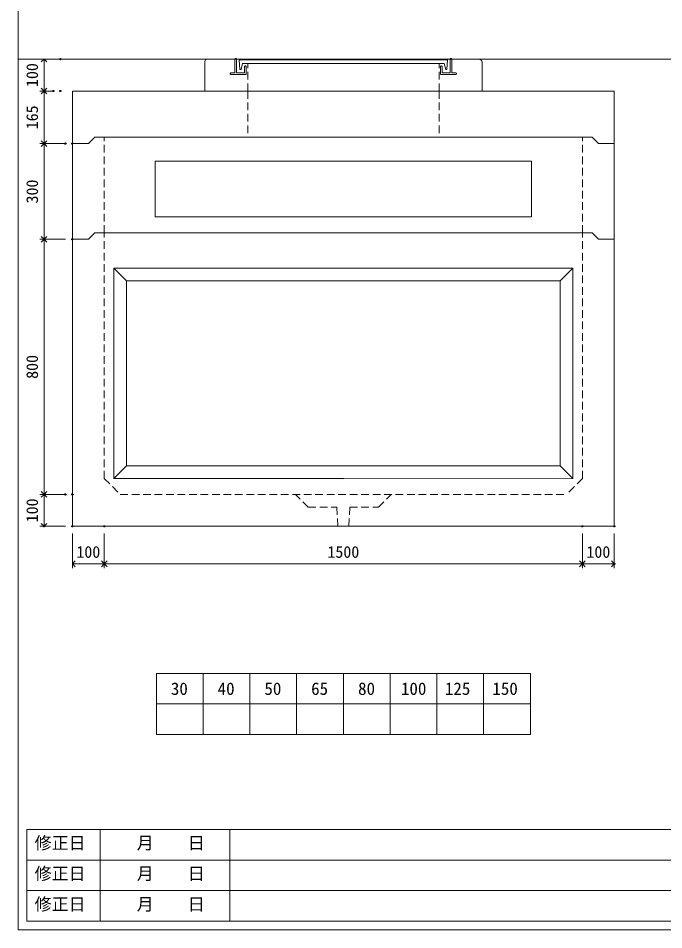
# Model space of a CAD drawing. Units: millimetres, scale not verified. Extents: x -6420 to 6420, y -3299 to 2858.
# Drawn here: x -1740 to 285, y -2858 to 0 of the extents above; entities that cross this region are included whole.
import ezdxf
from ezdxf.enums import TextEntityAlignment as Align

# ---------------------------------------------------------------- set-up
doc = ezdxf.new("R2010")
doc.units = ezdxf.units.MM
doc.header["$LTSCALE"] = 20
doc.header["$PDMODE"] = 32
doc.header["$PDSIZE"] = 4
doc.linetypes.add('DASHED1', pattern=[1.8, 1.2, -0.6])
doc.linetypes.add('USER2', pattern=[50.8, 31.75, -6.35, 6.35, -6.35])
doc.layers.add('0-1_Defpoints', color=7, linetype='Continuous')
for name, color, linetype, lineweight in [('0-2_waku', 7, 'Continuous', 18), ('0-3_gaikei', 7, 'Continuous', 18), ('0-4_kakure', 7, 'DASHED1', 5), ('0-5_sunpou', 7, 'Continuous', 5), ('0-8_uchigawa', 6, 'Continuous', 18), ('0-A_futa', 3, 'Continuous', 18), ('0-B_GL', 4, 'Continuous', 18), ('0-D_文字１', 7, 'Continuous', 18), ('1-2_uchigawa2', 6, 'USER2', 18)]:
    doc.layers.add(name, color=color, linetype=linetype, lineweight=lineweight)
doc.styles.add('ＭＳ ゴシック', font='')
doc.styles.get('ＭＳ ゴシック').set_extended_font_data('MS Gothic')

# ---------------------------------------------------------------- blocks, each defined once
blk = doc.blocks.new('_Open90')
at = {"layer": '0-5_sunpou'}
blk.add_line((0, 0), (-1, 0), dxfattribs=at)
blk.add_lwpolyline([(-0.5, 0.5), (0, 0), (-0.5, -0.5)], dxfattribs=at)
blk = doc.blocks.new('D115')
at = {"layer": '0-1_Defpoints'}
for p in [(953.38, 2556.92), (924.21, 2391.92), (991.24, 2391.92)]:
    blk.add_point(p, dxfattribs=at)
at = {"layer": '0-5_sunpou'}
for p, q in [((931.38, 2556.92), (911.21, 2556.92)), ((924.21, 2538.92), (924.21, 2409.92)), ((969.24, 2391.92), (911.21, 2391.92))]:
    blk.add_line(p, q, dxfattribs=at)
at = {"layer": '0-5_sunpou', "xscale": 18, "yscale": 18}
for p, rotation in [((924.21, 2556.92), 90), ((924.21, 2391.92), 270)]:
    blk.add_blockref('_Open90', p, dxfattribs=dict(at, rotation=rotation))
at = {"layer": '0-5_sunpou', "style": 'ＭＳ ゴシック'}
blk.add_text('165', height=36.66, rotation=90, dxfattribs=at).set_placement((916.21, 2436.92), align=Align.BOTTOM_LEFT)
blk = doc.blocks.new('D116')
at = {"layer": '0-1_Defpoints'}
for p in [(1013.24, 2391.92), (924.21, 2091.92), (1013.24, 2091.92)]:
    blk.add_point(p, dxfattribs=at)
at = {"layer": '0-5_sunpou'}
for p, q in [((991.24, 2391.92), (911.21, 2391.92)), ((924.21, 2373.92), (924.21, 2109.92)), ((991.24, 2091.92), (911.21, 2091.92))]:
    blk.add_line(p, q, dxfattribs=at)
at = {"layer": '0-5_sunpou', "xscale": 18, "yscale": 18}
for p, rotation in [((924.21, 2391.92), 90), ((924.21, 2091.92), 270)]:
    blk.add_blockref('_Open90', p, dxfattribs=dict(at, rotation=rotation))
at = {"layer": '0-5_sunpou', "style": 'ＭＳ ゴシック'}
blk.add_text('300', height=36.66, rotation=90, dxfattribs=at).set_placement((916.21, 2204.42), align=Align.BOTTOM_LEFT)
blk = doc.blocks.new('D108')
at = {"layer": '0-1_Defpoints'}
for p in [(1013.24, 2091.92), (924.21, 1291.92), (1013.24, 1291.92)]:
    blk.add_point(p, dxfattribs=at)
at = {"layer": '0-5_sunpou'}
for p, q in [((991.24, 2091.92), (911.21, 2091.92)), ((924.21, 2073.92), (924.21, 1309.92)), ((991.24, 1291.92), (911.21, 1291.92))]:
    blk.add_line(p, q, dxfattribs=at)
at = {"layer": '0-5_sunpou', "xscale": 18, "yscale": 18}
for p, rotation in [((924.21, 2091.92), 90), ((924.21, 1291.92), 270)]:
    blk.add_blockref('_Open90', p, dxfattribs=dict(at, rotation=rotation))
at = {"layer": '0-5_sunpou', "style": 'ＭＳ ゴシック'}
blk.add_text('800', height=36.66, rotation=90, dxfattribs=at).set_placement((916.21, 1654.42), align=Align.BOTTOM_LEFT)
blk = doc.blocks.new('D109')
at = {"layer": '0-1_Defpoints'}
for p in [(991.24, 1291.92), (924.21, 1191.92), (1013.24, 1191.92)]:
    blk.add_point(p, dxfattribs=at)
at = {"layer": '0-5_sunpou'}
for p, q in [((969.24, 1291.92), (911.21, 1291.92)), ((924.21, 1273.92), (924.21, 1209.92)), ((991.24, 1191.92), (911.21, 1191.92))]:
    blk.add_line(p, q, dxfattribs=at)
at = {"layer": '0-5_sunpou', "xscale": 18, "yscale": 18}
for p, rotation in [((924.21, 1291.92), 90), ((924.21, 1191.92), 270)]:
    blk.add_blockref('_Open90', p, dxfattribs=dict(at, rotation=rotation))
at = {"layer": '0-5_sunpou', "style": 'ＭＳ ゴシック'}
blk.add_text('100', height=36.66, rotation=90, dxfattribs=at).set_placement((916.21, 1204.42), align=Align.BOTTOM_LEFT)
blk = doc.blocks.new('D110')
at = {"layer": '0-1_Defpoints'}
for p in [(1013.24, 1191.92), (1113.24, 1191.92), (1113.24, 1074.2)]:
    blk.add_point(p, dxfattribs=at)
at = {"layer": '0-5_sunpou'}
for p, q in [((1013.24, 1169.92), (1013.24, 1061.2)), ((1113.24, 1169.92), (1113.24, 1061.2)), ((1031.24, 1074.2), (1095.24, 1074.2))]:
    blk.add_line(p, q, dxfattribs=at)
at = {"layer": '0-5_sunpou', "xscale": 18, "yscale": 18, "rotation": 180}
blk.add_blockref('_Open90', (1013.24, 1074.2), dxfattribs=at)
at = {"layer": '0-5_sunpou', "xscale": 18, "yscale": 18}
blk.add_blockref('_Open90', (1113.24, 1074.2), dxfattribs=at)
at = {"layer": '0-5_sunpou', "style": 'ＭＳ ゴシック'}
blk.add_text('100', height=36.66, dxfattribs=at).set_placement((1025.74, 1082.2), align=Align.BOTTOM_LEFT)
blk = doc.blocks.new('D111')
at = {"layer": '0-1_Defpoints'}
for p in [(1113.24, 1191.92), (2613.24, 1191.92), (2613.24, 1074.2)]:
    blk.add_point(p, dxfattribs=at)
at = {"layer": '0-5_sunpou'}
for p, q in [((1113.24, 1169.92), (1113.24, 1061.2)), ((2613.24, 1169.92), (2613.24, 1061.2)), ((1131.24, 1074.2), (2595.24, 1074.2))]:
    blk.add_line(p, q, dxfattribs=at)
at = {"layer": '0-5_sunpou', "xscale": 18, "yscale": 18, "rotation": 180}
blk.add_blockref('_Open90', (1113.24, 1074.2), dxfattribs=at)
at = {"layer": '0-5_sunpou', "xscale": 18, "yscale": 18}
blk.add_blockref('_Open90', (2613.24, 1074.2), dxfattribs=at)
at = {"layer": '0-5_sunpou', "style": 'ＭＳ ゴシック'}
blk.add_text('1500', height=36.66, dxfattribs=at).set_placement((1813.24, 1082.2), align=Align.BOTTOM_LEFT)
blk = doc.blocks.new('D112')
at = {"layer": '0-1_Defpoints'}
for p in [(2613.24, 1191.92), (2713.24, 1191.92), (2713.24, 1074.2)]:
    blk.add_point(p, dxfattribs=at)
at = {"layer": '0-5_sunpou'}
for p, q in [((2613.24, 1169.92), (2613.24, 1061.2)), ((2713.24, 1169.92), (2713.24, 1061.2)), ((2631.24, 1074.2), (2695.24, 1074.2))]:
    blk.add_line(p, q, dxfattribs=at)
at = {"layer": '0-5_sunpou', "xscale": 18, "yscale": 18, "rotation": 180}
blk.add_blockref('_Open90', (2613.24, 1074.2), dxfattribs=at)
at = {"layer": '0-5_sunpou', "xscale": 18, "yscale": 18}
blk.add_blockref('_Open90', (2713.24, 1074.2), dxfattribs=at)
at = {"layer": '0-5_sunpou', "style": 'ＭＳ ゴシック'}
blk.add_text('100', height=36.66, dxfattribs=at).set_placement((2625.74, 1082.2), align=Align.BOTTOM_LEFT)
blk = doc.blocks.new('D88')
at = {"layer": '0-1_Defpoints'}
for p in [(975.38, 2656.92), (924.21, 2556.92), (975.38, 2556.92)]:
    blk.add_point(p, dxfattribs=at)
at = {"layer": '0-5_sunpou'}
for p, q in [((953.38, 2656.92), (911.21, 2656.92)), ((924.21, 2638.92), (924.21, 2574.92)), ((953.38, 2556.92), (911.21, 2556.92))]:
    blk.add_line(p, q, dxfattribs=at)
at = {"layer": '0-5_sunpou', "xscale": 18, "yscale": 18}
for p, rotation in [((924.21, 2656.92), 90), ((924.21, 2556.92), 270)]:
    blk.add_blockref('_Open90', p, dxfattribs=dict(at, rotation=rotation))
at = {"layer": '0-5_sunpou', "style": 'ＭＳ ゴシック'}
blk.add_text('100', height=36.66, rotation=90, dxfattribs=at).set_placement((916.21, 2569.42), align=Align.BOTTOM_LEFT)

msp = doc.modelspace()

# ---------------------------------------------------------------- linework, layer by layer
at = {"layer": '0-2_waku'}
for p, q in [((-1740, 2841.69), (-1740, -2858.31)), ((-1306.67, -2054.35), (-1306.67, -2246.35)), ((-1306.67, -2054.35), (-1306.67, -2246.35)), ((-1306.67, -2054.35), (-1306.67, -2246.35)), ((-1306.67, -2054.35), (-1306.67, -2246.35)), ((-1306.67, -2054.35), (-133.33, -2054.35)), ((-1160, -2054.35), (-1160, -2246.35)), ((-1013.33, -2054.35), (-1013.33, -2246.35)), ((-1013.33, -2054.35), (-1013.33, -2246.35)), ((-866.67, -2054.35), (-866.67, -2246.35)), ((-720, -2054.35), (-720, -2246.35)), ((-573.33, -2054.35), (-573.33, -2246.35)), ((-426.67, -2054.35), (-426.67, -2246.35)), ((-280, -2054.35), (-280, -2246.35)), ((-133.33, -2054.35), (-133.33, -2246.35)), ((-1306.67, -2150.35), (-133.33, -2150.35)), ((-1306.67, -2246.35), (-133.33, -2246.35)), ((-1306.67, -2246.35), (-133.33, -2246.35)), ((-1713.33, -2543.65), (-1713.33, -2831.65)), ((-1713.33, -2543.65), (-1713.33, -2831.65)), ((-1713.33, -2543.65), (-1713.33, -2831.65)), ((-1713.33, -2543.65), (990.67, -2543.65)), ((-1483.33, -2543.65), (-1483.33, -2831.65)), ((-1076.67, -2543.65), (-1076.67, -2831.65)), ((-1076.67, -2543.65), (-1076.67, -2831.65)), ((-1713.33, -2639.65), (990.67, -2639.65)), ((-1713.33, -2735.65), (606.67, -2735.65)), ((-1740, -2858.31), (6420, -2858.31)), ((-1713.33, -2831.65), (990.67, -2831.65))]:
    msp.add_line(p, q, dxfattribs=at)
at = {"layer": '0-3_gaikei'}
for p, q in [((-1155, -228.23), (-1155, -138.23)), ((-1145, -128.23), (-1060, -128.23)), ((-380, -128.23), (-295, -128.23)), ((-285, -228.23), (-285, -138.23)), ((-1570, -228.23), (-1570, -693.23)), ((-1570, -228.23), (130, -228.23)), ((-1570, -228.23), (130, -228.23)), ((-1570, -228.23), (130, -228.23)), ((-1570, -228.23), (130, -228.23)), ((-1570, -243.23), (-1570, -228.23)), ((-1155, -228.23), (-285, -228.23)), ((-1155, -228.23), (-285, -228.23)), ((130, -693.23), (130, -228.23)), ((-1570, -393.23), (-1520, -393.23)), ((-1570, -393.23), (-1520, -393.23)), ((-1570, -393.23), (-1520, -393.23)), ((-1570, -393.23), (-1520, -393.23)), ((-1570, -393.23), (-1520, -393.23)), ((-1570, -393.23), (-1520, -393.23)), ((-1570, -393.23), (-1520, -393.23)), ((-1570, -393.23), (-1520, -393.23)), ((-1570, -393.23), (-1520, -393.23)), ((-1570, -393.23), (-1520, -393.23)), ((-1570, -393.23), (-1520, -393.23)), ((-1570, -393.23), (-1520, -393.23)), ((-1570, -393.23), (-1520, -393.23)), ((-1570, -393.23), (-1520, -393.23)), ((-1570, -393.23), (-1520, -393.23)), ((-1570, -393.23), (-1520, -393.23)), ((-1570, -393.23), (-1520, -393.23)), ((-1570, -393.23), (-1520, -393.23)), ((-1500, -373.23), (-1520, -393.23)), ((-1500, -373.23), (-1520, -393.23)), ((-1500, -373.23), (-1520, -393.23)), ((-1500, -373.23), (-1520, -393.23)), ((-1500, -373.23), (-1520, -393.23)), ((-1500, -373.23), (-1520, -393.23)), ((-1500, -373.23), (-1520, -393.23)), ((-1500, -373.23), (-1520, -393.23)), ((-1500, -373.23), (-1520, -393.23)), ((-1500, -373.23), (-1520, -393.23)), ((-1500, -373.23), (-1520, -393.23)), ((-1500, -373.23), (-1520, -393.23)), ((-1500, -373.23), (-1520, -393.23)), ((-1500, -373.23), (-1520, -393.23)), ((-1500, -373.23), (60, -373.23)), ((-1500, -373.23), (60, -373.23)), ((-1500, -373.23), (60, -373.23)), ((-1500, -373.23), (60, -373.23)), ((-1500, -373.23), (60, -373.23)), ((-1500, -373.23), (60, -373.23)), ((-1500, -373.23), (60, -373.23)), ((-1500, -373.23), (60, -373.23)), ((-1500, -373.23), (60, -373.23)), ((-1500, -373.23), (60, -373.23)), ((-1500, -373.23), (60, -373.23)), ((-1500, -373.23), (60, -373.23)), ((-1500, -373.23), (60, -373.23)), ((-1500, -373.23), (60, -373.23)), ((60, -373.23), (80, -393.23)), ((60, -373.23), (80, -393.23)), ((60, -373.23), (80, -393.23)), ((60, -373.23), (80, -393.23)), ((60, -373.23), (80, -393.23)), ((60, -373.23), (80, -393.23)), ((60, -373.23), (80, -393.23)), ((60, -373.23), (80, -393.23)), ((60, -373.23), (80, -393.23)), ((60, -373.23), (80, -393.23)), ((60, -373.23), (80, -393.23)), ((60, -373.23), (80, -393.23)), ((60, -373.23), (80, -393.23)), ((60, -373.23), (80, -393.23)), ((80, -393.23), (130, -393.23)), ((80, -393.23), (130, -393.23)), ((80, -393.23), (130, -393.23)), ((80, -393.23), (130, -393.23)), ((80, -393.23), (130, -393.23)), ((80, -393.23), (130, -393.23)), ((80, -393.23), (130, -393.23)), ((80, -393.23), (130, -393.23)), ((80, -393.23), (130, -393.23)), ((80, -393.23), (130, -393.23)), ((80, -393.23), (130, -393.23)), ((80, -393.23), (130, -393.23)), ((80, -393.23), (130, -393.23)), ((80, -393.23), (130, -393.23)), ((-1500, -673.23), (-1520, -693.23)), ((-1500, -673.23), (-1520, -693.23)), ((-1500, -673.23), (-1520, -693.23)), ((-1500, -673.23), (-1520, -693.23)), ((-1500, -673.23), (-1520, -693.23)), ((-1500, -673.23), (-1520, -693.23)), ((-1500, -673.23), (-1520, -693.23)), ((-1500, -673.23), (-1520, -693.23)), ((-1500, -673.23), (-1520, -693.23)), ((-1500, -673.23), (-1520, -693.23)), ((-1500, -673.23), (-1520, -693.23)), ((-1500, -673.23), (-1520, -693.23)), ((-1500, -673.23), (-1520, -693.23)), ((-1500, -673.23), (-1520, -693.23)), ((-1500, -673.23), (-1520, -693.23)), ((-1500, -673.23), (-1520, -693.23)), ((-1500, -673.23), (-1520, -693.23)), ((-1500, -673.23), (-1520, -693.23)), ((-1500, -673.23), (-1520, -693.23)), ((-1500, -673.23), (-1520, -693.23)), ((-1500, -673.23), (60, -673.23)), ((-1500, -673.23), (60, -673.23)), ((-1500, -673.23), (60, -673.23)), ((-1500, -673.23), (60, -673.23)), ((-1500, -673.23), (60, -673.23)), ((-1500, -673.23), (60, -673.23)), ((-1500, -673.23), (60, -673.23)), ((-1500, -673.23), (60, -673.23)), ((-1500, -673.23), (60, -673.23)), ((-1500, -673.23), (60, -673.23)), ((-1500, -673.23), (60, -673.23)), ((-1500, -673.23), (60, -673.23)), ((-1500, -673.23), (60, -673.23)), ((-1500, -673.23), (60, -673.23)), ((-1500, -673.23), (60, -673.23)), ((-1500, -673.23), (60, -673.23)), ((-1500, -673.23), (60, -673.23)), ((-1500, -673.23), (60, -673.23)), ((-1500, -673.23), (60, -673.23)), ((-1500, -673.23), (60, -673.23)), ((60, -673.23), (80, -693.23)), ((60, -673.23), (80, -693.23)), ((60, -673.23), (80, -693.23)), ((60, -673.23), (80, -693.23)), ((60, -673.23), (80, -693.23)), ((60, -673.23), (80, -693.23)), ((60, -673.23), (80, -693.23)), ((60, -673.23), (80, -693.23)), ((60, -673.23), (80, -693.23)), ((60, -673.23), (80, -693.23)), ((60, -673.23), (80, -693.23)), ((60, -673.23), (80, -693.23)), ((60, -673.23), (80, -693.23)), ((60, -673.23), (80, -693.23)), ((60, -673.23), (80, -693.23)), ((60, -673.23), (80, -693.23)), ((60, -673.23), (80, -693.23)), ((60, -673.23), (80, -693.23)), ((60, -673.23), (80, -693.23)), ((60, -673.23), (80, -693.23)), ((-1570, -693.23), (-1520, -693.23)), ((-1570, -693.23), (-1520, -693.23)), ((-1570, -693.23), (-1520, -693.23)), ((-1570, -693.23), (-1520, -693.23)), ((-1570, -693.23), (-1520, -693.23)), ((-1570, -693.23), (-1520, -693.23)), ((-1570, -693.23), (-1520, -693.23)), ((-1570, -693.23), (-1570, -1593.23)), ((-1570, -693.23), (-1520, -693.23)), ((-1570, -693.23), (-1520, -693.23)), ((-1570, -693.23), (-1520, -693.23)), ((-1570, -693.23), (-1520, -693.23)), ((-1570, -693.23), (-1520, -693.23)), ((-1570, -693.23), (-1520, -693.23)), ((-1570, -693.23), (-1520, -693.23)), ((-1570, -693.23), (-1520, -693.23)), ((-1570, -693.23), (-1520, -693.23)), ((-1570, -693.23), (-1520, -693.23)), ((-1570, -693.23), (-1520, -693.23)), ((-1570, -693.23), (-1520, -693.23)), ((-1570, -693.23), (-1520, -693.23)), ((-1570, -693.23), (-1520, -693.23)), ((-1570, -693.23), (-1520, -693.23)), ((-1570, -693.23), (-1520, -693.23)), ((-1570, -693.23), (-1520, -693.23)), ((-1570, -693.23), (-1520, -693.23)), ((80, -693.23), (130, -693.23)), ((80, -693.23), (130, -693.23)), ((80, -693.23), (130, -693.23)), ((80, -693.23), (130, -693.23)), ((80, -693.23), (130, -693.23)), ((80, -693.23), (130, -693.23)), ((80, -693.23), (130, -693.23)), ((80, -693.23), (130, -693.23)), ((80, -693.23), (130, -693.23)), ((80, -693.23), (130, -693.23)), ((80, -693.23), (130, -693.23)), ((80, -693.23), (130, -693.23)), ((80, -693.23), (130, -693.23)), ((80, -693.23), (130, -693.23)), ((80, -693.23), (130, -693.23)), ((80, -693.23), (130, -693.23)), ((80, -693.23), (130, -693.23)), ((80, -693.23), (130, -693.23)), ((80, -693.23), (130, -693.23)), ((80, -693.23), (130, -693.23)), ((130, -1593.23), (130, -693.23)), ((-1570, -1593.23), (130, -1593.23))]:
    msp.add_line(p, q, dxfattribs=at)
for centre, radius, start, end in [((-1145.58, -137.65), 9.44, 86.47383, 183.52617), ((-294.67, -137.9), 9.68, 358.04251, 91.95749)]:
    msp.add_arc(centre, radius, start, end, dxfattribs=at)
at = {"layer": '0-4_kakure'}
for p, q in [((-1020, -228.23), (-1020, -141.73)), ((-420, -228.23), (-420, -141.73)), ((-1020, -228.23), (-1020, -373.23)), ((-420, -228.23), (-420, -373.23)), ((-1470, -673.23), (-1470, -373.23)), ((30, -673.23), (30, -373.23)), ((-1470, -1443.23), (-1470, -673.23)), ((30, -1443.23), (30, -673.23)), ((-1470, -1443.23), (-1420, -1493.23)), ((30, -1443.23), (-20, -1493.23)), ((-1420, -1493.23), (-20, -1493.23)), ((-830, -1533.23), (-870, -1493.23)), ((-830, -1533.23), (-740, -1533.23)), ((-740, -1533.23), (-737.5, -1593.23)), ((-700, -1533.23), (-702.5, -1593.23))]:
    msp.add_line(p, q, dxfattribs=at)
msp.add_lwpolyline([(-700, -1533.23), (-610, -1533.23), (-570, -1493.23)], dxfattribs=at)
at = {"layer": '0-8_uchigawa'}
for p, q in [((-1440, -783.23), (-720, -783.23)), ((-1440, -783.23), (-1440, -1443.23)), ((-1400, -823.23), (-1440, -783.23)), ((0, -783.23), (-720, -783.23)), ((-40, -823.23), (0, -783.23)), ((0, -783.23), (0, -1443.23)), ((0, -783.23), (0, -1443.23)), ((-1400, -823.23), (-1400, -1403.23)), ((-1400, -823.23), (-720, -823.23)), ((-1400, -823.23), (-720, -823.23)), ((-40, -823.23), (-720, -823.23)), ((-40, -823.23), (-40, -1403.23)), ((-1400, -1403.23), (-1440, -1443.23)), ((-1400, -1403.23), (-720, -1403.23)), ((-1440, -1443.23), (-720, -1443.23)), ((-719.31, -1443.92), (0, -1443.23))]:
    msp.add_line(p, q, dxfattribs=at)
msp.add_lwpolyline([(-720, -1403.23), (-40, -1403.23), (0, -1443.23)], dxfattribs=at)
at = {"layer": '0-A_futa'}
for p, q in [((-1060, -128.23), (-1060, -171.23)), ((-1058, -126.23), (-1055, -126.23)), ((-1055, -126.23), (-1055, -171.23)), ((-1047.19, -130.73), (-392.86, -130.73)), ((-1047.19, -130.73), (-1044.7, -160.73)), ((-1036.67, -141.73), (-1040.99, -160.73)), ((-1036.67, -141.73), (-403.33, -141.73)), ((-403.33, -141.73), (-399.01, -160.73)), ((-392.86, -130.73), (-395.11, -160.73)), ((-385, -126.23), (-382, -126.23)), ((-385, -126.23), (-385, -171.23)), ((-380, -128.23), (-380, -171.23)), ((-1073, -171.23), (-1060, -171.23)), ((-1055, -171.23), (-1030, -171.23)), ((-1044.7, -160.73), (-1040.99, -160.73)), ((-1030, -151.23), (-1030, -171.23)), ((-1028, -149.23), (-1027, -149.23)), ((-1025, -151.23), (-1025, -176.23)), ((-415, -151.23), (-415, -176.23)), ((-412, -149.23), (-413, -149.23)), ((-410, -151.23), (-410, -171.23)), ((-385, -171.23), (-410, -171.23)), ((-395.11, -160.73), (-399.01, -160.73)), ((-367, -171.23), (-380, -171.23)), ((-1075, -173.23), (-1075, -174.23)), ((-1025, -176.23), (-1073, -176.23)), ((-415, -176.23), (-367, -176.23)), ((-365, -173.23), (-365, -174.23))]:
    msp.add_line(p, q, dxfattribs=at)
for centre, start, end in [((-1058, -128.23), 90, 180), ((-382, -128.23), 0, 90), ((-1073, -173.23), 90, 180), ((-1028, -151.23), 90, 180), ((-1027, -151.23), 0, 90), ((-413, -151.23), 90, 180), ((-412, -151.23), 0, 90), ((-367, -173.23), 0, 90), ((-1073, -174.23), 180, 270), ((-367, -174.23), 270, 0)]:
    msp.add_arc(centre, 2, start, end, dxfattribs=at)
at = {"layer": '0-B_GL'}
msp.add_line((-1740, -128.35), (6420, -128.35), dxfattribs=at)
at = {"layer": '1-2_uchigawa2'}
for p, q in [((-1310, -448.23), (-720, -448.23)), ((-1310, -448.23), (-1310, -623.23)), ((-130, -448.23), (-720, -448.23)), ((-130, -448.23), (-130, -623.23)), ((-1310, -623.23), (-719.47, -623.23)), ((-130, -623.23), (-720.53, -623.23))]:
    msp.add_line(p, q, dxfattribs=at)

# ---------------------------------------------------------------- block references
at = {"layer": '0-5_sunpou'}
for name in ['D88', 'D115', 'D116', 'D108', 'D109', 'D110', 'D111', 'D112']:
    msp.add_blockref(name, (-2583.24, -2785.15), dxfattribs=at)

# ---------------------------------------------------------------- texts
at = {"layer": '0-D_文字１', "style": 'ＭＳ ゴシック'}
for s, p in [('30', (-1261.08, -2133.63)), ('40', (-1114.41, -2133.63)), ('50', (-967.74, -2133.63)), ('65', (-821.08, -2133.63)), ('80', (-673.86, -2133.63)), ('100', (-539.37, -2133.63)), ('125', (-401.52, -2133.63)), ('150', (-252.5, -2133.63)), ('修正日', (-1688.47, -2617.37)), ('\u3000\u3000月\u3000\u3000日', (-1474.93, -2617.37)), ('修正日', (-1688.47, -2713.37)), ('\u3000\u3000月\u3000\u3000日', (-1474.93, -2713.37)), ('修正日', (-1688.47, -2809.37)), ('\u3000\u3000月\u3000\u3000日', (-1474.93, -2809.37))]:
    msp.add_text(s, height=39.1, dxfattribs=at).set_placement(p, align=Align.BOTTOM_LEFT)

doc.saveas('drawing.dxf')
